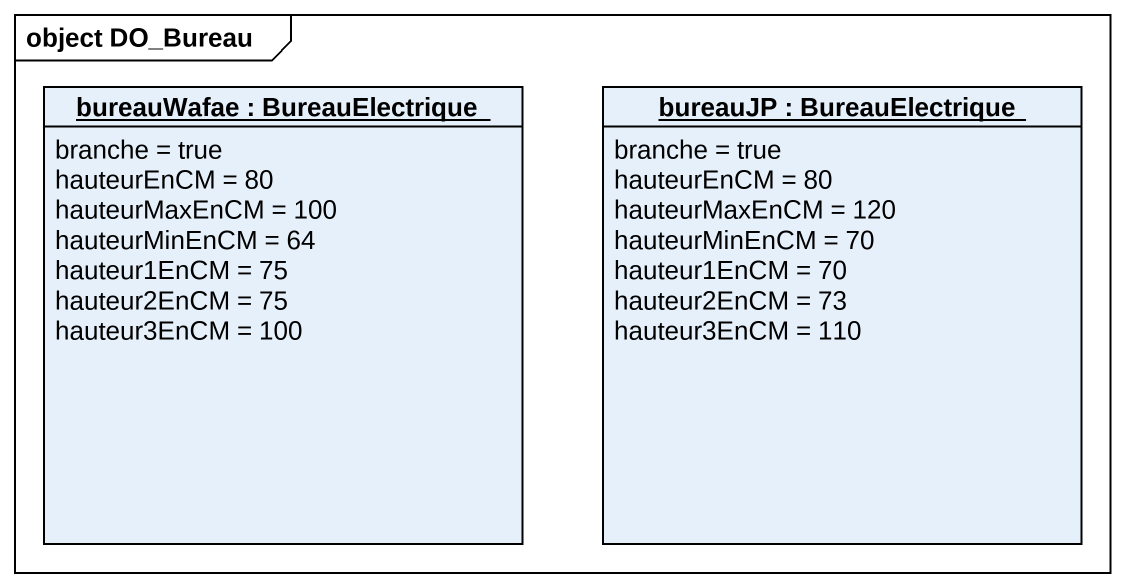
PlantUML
@startuml
mainframe object DO_Bureau
hide circle
hide empty members
object "bureauWafae : BureauElectrique" as bureauWafae {
  branche = true
  hauteurEnCM = 80
  hauteurMaxEnCM = 100
  hauteurMinEnCM = 64
  hauteur1EnCM = 75
  hauteur2EnCM = 75
  hauteur3EnCM = 100
}
object "bureauJP : BureauElectrique" as bureauJP {
  branche = true
  hauteurEnCM = 80
  hauteurMaxEnCM = 120
  hauteurMinEnCM = 70
  hauteur1EnCM = 70
  hauteur2EnCM = 73
  hauteur3EnCM = 110
}
@enduml
